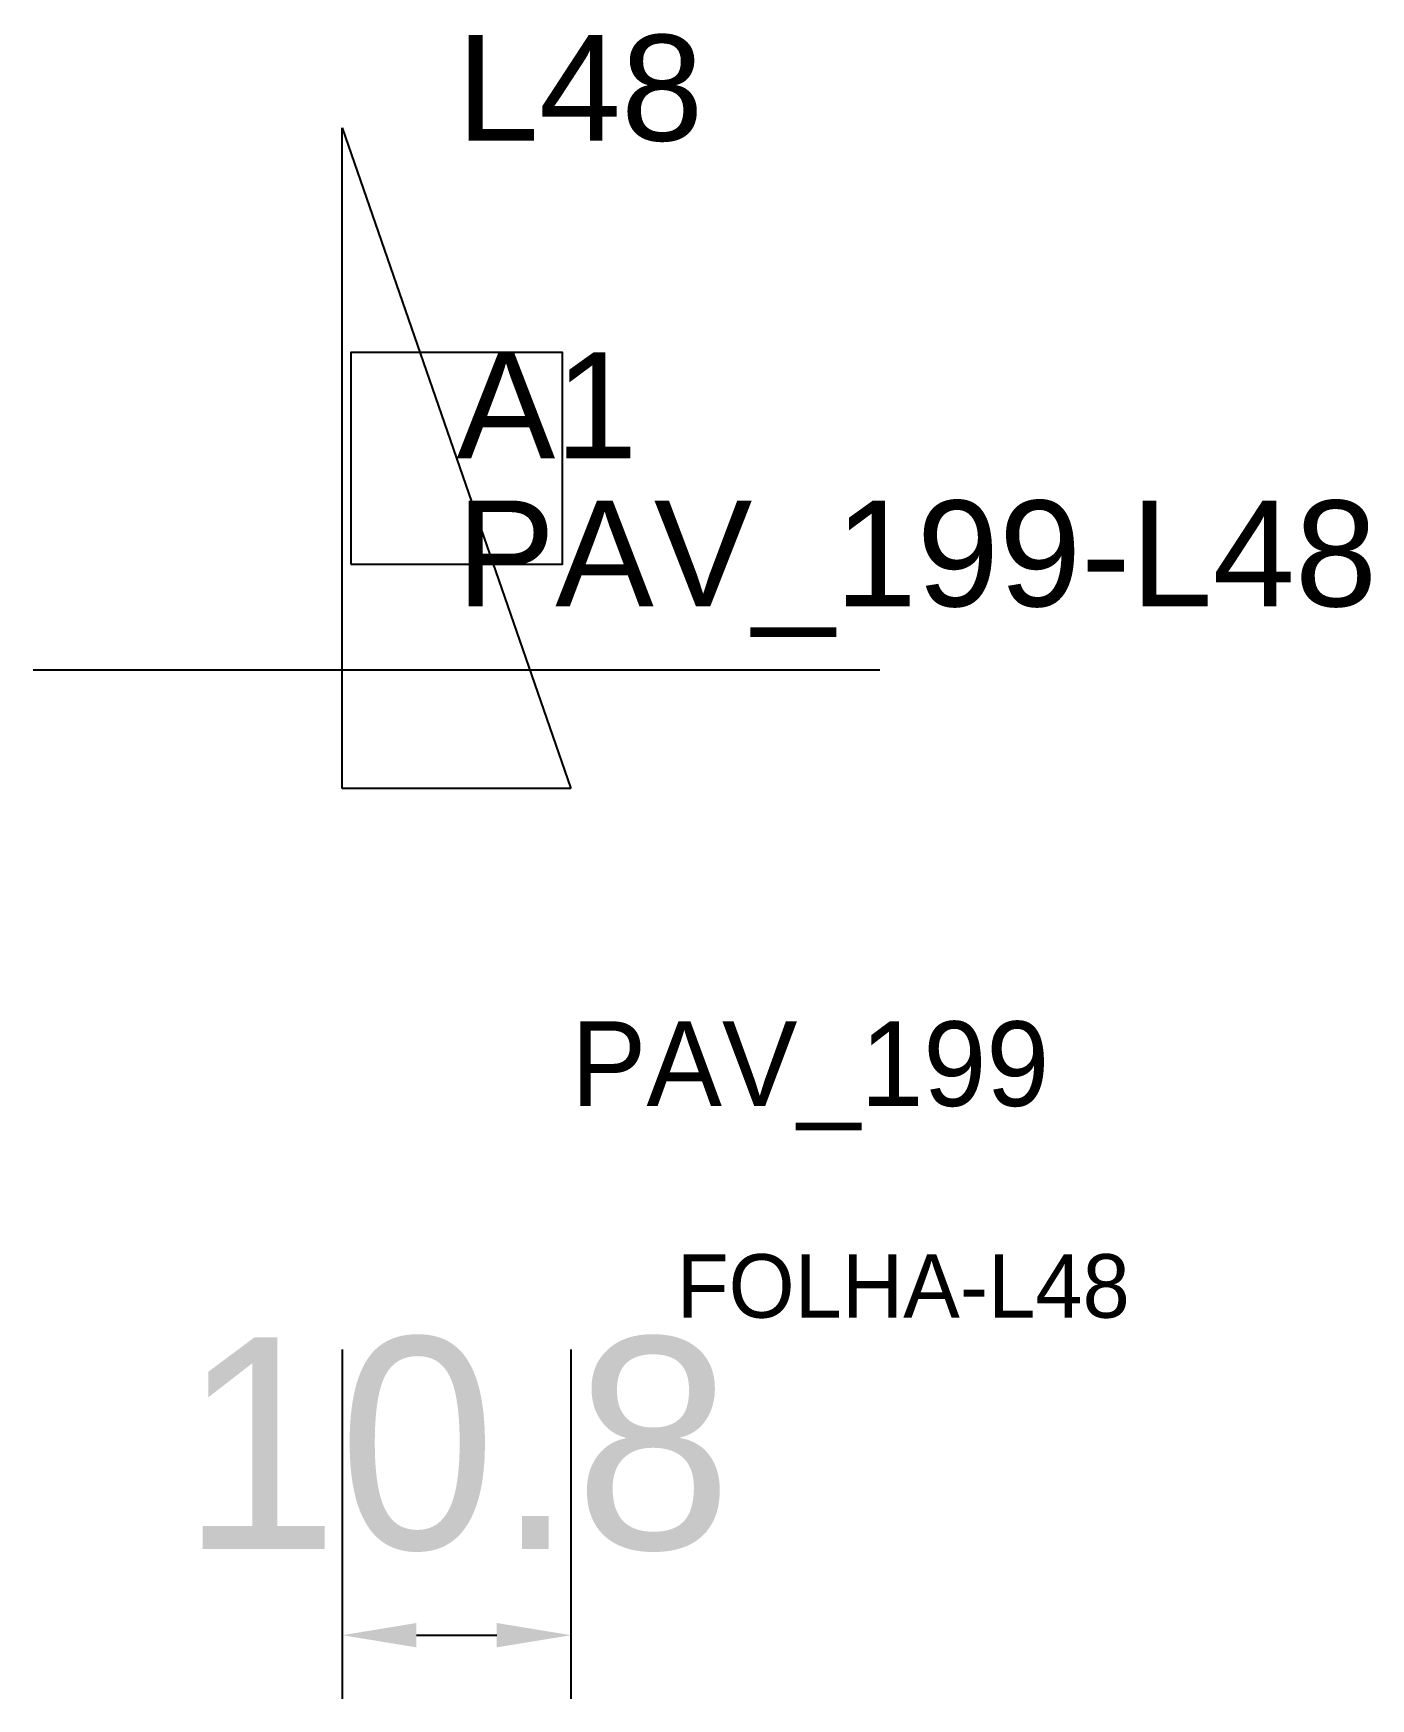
# Model space of a CAD drawing. Header units: metres. Extents: x 207.6 to 270.8, y 127.3 to 206.
import ezdxf

# ---------------------------------------------------------------- set-up
doc = ezdxf.new("R2010")
doc.units = ezdxf.units.M
for name, color, linetype in [('3', 3, 'CONTINUOUS'), ('AUX00', 7, 'CONTINUOUS'), ('COTA', 241, 'CONTINUOUS'), ('FOLHA', 255, 'CONTINUOUS'), ('Hachura', 251, 'CONTINUOUS'), ('NOMENCLATURA', 7, 'CONTINUOUS'), ('Nível', 160, 'CONTINUOUS'), ('Painéis', 200, 'CONTINUOUS'), ('Pilares', 5, 'CONTINUOUS'), ('SARR_2.2x7', 40, 'CONTINUOUS')]:
    doc.layers.add(name, color=color, linetype=linetype)
doc.styles.add('ARIAL', font='Arial.ttf')
doc.styles.add('STR_STANDARD', font='arial.ttf')
doc.dimstyles.new('EZ DXF', dxfattribs={"dimtxt": 10, "dimasz": 3.5, "dimexe": 3, "dimexo": 1.5, "dimgap": 1, "dimtad": 1, "dimdec": 1, "dimdsep": 46, "dimcen": 2.5, "dimazin": 3, "dimtfac": 1, "dimtmove": 0, "dimatfit": 3})

msp = doc.modelspace()

# ---------------------------------------------------------------- hatches: boundary and pattern name
at = {"layer": 'Hachura'}
h = msp.add_hatch(dxfattribs=at)
h.set_pattern_fill('ANSI31', scale=50)
h.paths.add_polyline_path([(233, 170.29), (222.2, 170.29), (222.2, 201.5)])
h = msp.add_hatch(dxfattribs=at)
h.set_pattern_fill('ANSI31', scale=50)
h.paths.add_polyline_path([(233, 170.29), (222.2, 170.29), (222.2, 201.5)])

# ---------------------------------------------------------------- linework, layer by layer
at = {"layer": 'Painéis', "color": 200}
for p, q in [((222.2, 170.29), (222.2, 201.5)), ((222.2, 201.5), (233, 170.29)), ((222.2, 170.29), (222.2, 201.5)), ((222.2, 201.5), (233, 170.29)), ((233, 170.29), (222.2, 170.29)), ((233, 170.29), (222.2, 170.29))]:
    msp.add_line(p, q, dxfattribs=at)
at = {"layer": 'Pilares'}
msp.add_lwpolyline([(222.6, 180.895), (232.6, 180.895), (232.6, 190.895), (222.6, 190.895)], close=True, dxfattribs=at)
msp.add_lwpolyline([(222.6, 180.895), (232.6, 180.895), (232.6, 190.895), (222.6, 190.895)], close=True, dxfattribs=at)
at = {"layer": 'SARR_2.2x7'}
msp.add_line((207.6, 175.895), (247.6, 175.895), dxfattribs=at)
msp.add_line((207.6, 175.895), (247.6, 175.895), dxfattribs=at)

# ---------------------------------------------------------------- texts
at = {"layer": '3', "style": 'STR_STANDARD'}
msp.add_text('A1', height=5, dxfattribs=at).set_placement((227.6, 185.895))
msp.add_text('A1', height=5, dxfattribs=at).set_placement((227.6, 185.895))
at = {"layer": 'AUX00', "style": 'STR_STANDARD'}
msp.add_text('PAV_199-L48', height=5, dxfattribs=at).set_placement((227.6, 178.895))
msp.add_text('PAV_199-L48', height=5, dxfattribs=at).set_placement((227.6, 178.895))
at = {"layer": 'FOLHA'}
msp.add_text('FOLHA-L48', height=3, dxfattribs=at).set_placement((238, 145.29))
msp.add_text('FOLHA-L48', height=3, dxfattribs=at).set_placement((238, 145.29))
at = {"layer": 'NOMENCLATURA', "insert": (227.6, 205.895), "char_height": 5, "attachment_point": 1, "style": 'ARIAL'}
msp.add_mtext('L48', dxfattribs=at)
msp.add_mtext('L48', dxfattribs=at)
at = {"layer": 'Nível'}
msp.add_text('PAV_199', height=4, dxfattribs=at).set_placement((233, 155.29))
msp.add_text('PAV_199', height=4, dxfattribs=at).set_placement((233, 155.29))

# ---------------------------------------------------------------- dimensions: what is measured, and where the dimension line sits
at = {"layer": 'COTA'}
msp.add_linear_dim(base=(222.2, 130.29), p1=(222.2, 145.29), p2=(233, 145.29), dimstyle='EZ DXF', dxfattribs=at).render()
msp.add_linear_dim(base=(222.2, 130.29), p1=(222.2, 145.29), p2=(233, 145.29), dimstyle='EZ DXF', dxfattribs=at).render()

doc.saveas('drawing.dxf')
